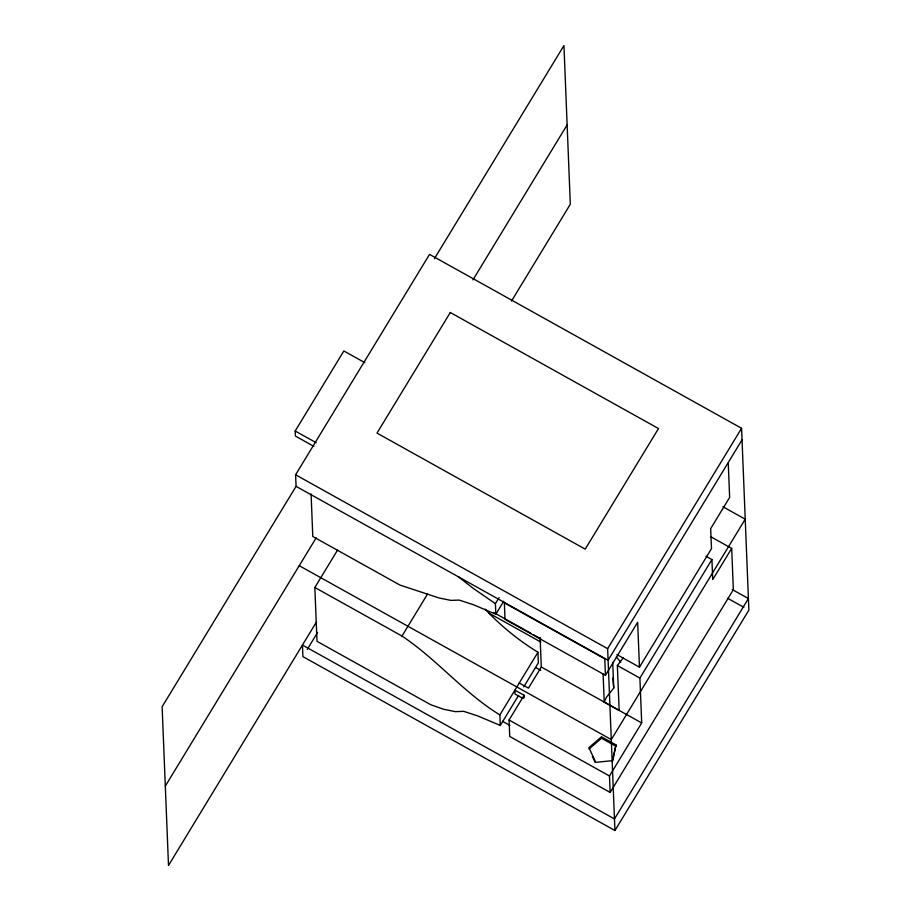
<?xml version="1.0" encoding="UTF-8"?>
<svg xmlns="http://www.w3.org/2000/svg" width="911" height="911" viewBox="0 0 911 911"><rect width="100%" height="100%" fill="white"/><g stroke="black" fill="none" stroke-linecap="round" stroke-linejoin="round"><path stroke-width="1.37" d="M615.995 744.913L612.42 760.674L595.703 762.336L588.95 747.589L601.488 736.828L615.995 744.913L612.773 760.787M623.431 657.594L617.351 665.508L619.15 710.455L604.232 702.085L606.521 697.12L613.741 688.067L612.716 662.491M313.919 446.39L295.403 436.073L295.198 431.017L343.846 350.963L364.833 362.658M316.424 622.042L168.501 865.45L162.124 706.754L296.064 486.349L295.597 474.779L429.536 254.385L741.577 428.284L748.876 610.119L614.936 830.513L302.907 656.615L302.441 645.045L614.47 818.943L748.409 598.55L732.25 589.542M434.422 258.678L563.943 45.55L570.32 204.246L511.447 301.131M165.312 786.102L316.174 537.843M472.934 279.905L567.132 124.898M518.61 695.355L500.31 725.463L478.002 716.012L463.653 711.332L455.375 711.639L443.714 709.282L430.744 704.727L317.005 641.333L314.842 587.481L337.514 550.164M307.314 649.349L317.62 632.393M500.31 725.463L499.877 714.896C463.79 692.827 437.189 659.541 402.002 636.049L427.623 593.892M311.084 493.978L312.792 536.499L399.952 585.067L439.25 598.037L450.911 600.383L459.178 600.087L473.538 604.767L495.835 614.219L495.413 603.651L499.069 597.627M495.835 614.219L503.715 601.26M499.877 714.896L537.945 652.265C518.37 640.239 500.777 625.8 485.096 609.174M523.734 686.917L538.367 662.832L537.945 652.265M710.614 536.659L731.692 548.399L733.344 589.702L610.142 792.433L509.739 736.475L509.067 720.02L524.098 695.287L514.909 690.162L515.068 694.034L523.108 698.521M540.109 637.552L541.293 667L528.448 688.147L519.259 683.022M614.936 830.513L607.637 648.678L741.577 428.284M742.032 439.842L608.092 660.247L296.064 486.349M605.439 675.302L604.779 658.847L504.364 602.888L505.024 619.343L605.439 675.302L637.654 622.281L639.465 667.159L616.906 654.588M639.465 667.159L711.491 548.638L710.682 528.608L729.643 497.417L728.253 463.004M610.142 792.433L609.482 775.978L641.697 722.958L639.898 678.08L711.924 559.559L705.945 556.234M731.692 548.399L712.732 579.59L711.924 559.559M589.007 749.024L601.545 738.252L601.488 736.828M722.844 506.721L745.221 519.202L611.281 739.595L299.252 565.697M727.741 598.333L743.9 607.341M295.198 431.017L316.185 442.712M295.597 474.779L607.637 648.678M617.351 665.508L639.898 678.08M493.477 612.408L530.76 633.179M533.242 634.568L540.701 638.725M488.831 613.057L540.838 642.05M541.293 667L641.697 722.958M535.805 667.604L540.77 670.359M601.545 738.252L616.052 746.337M314.842 587.481L402.002 636.049M509.067 720.02L609.482 775.978M502.473 721.284L509.909 725.429M495.413 603.651L472.866 588.107L458.244 576.64M616.383 656.945L620.744 662.24M592.378 756.392L595.202 762.53M612.841 678.046L613.741 688.067M603.105 674.026L604.232 702.085M524.098 695.287L524.201 697.872M450.296 312.507L377.006 433.101L585.215 549.139L658.505 428.546L450.296 312.507"/></g></svg>
